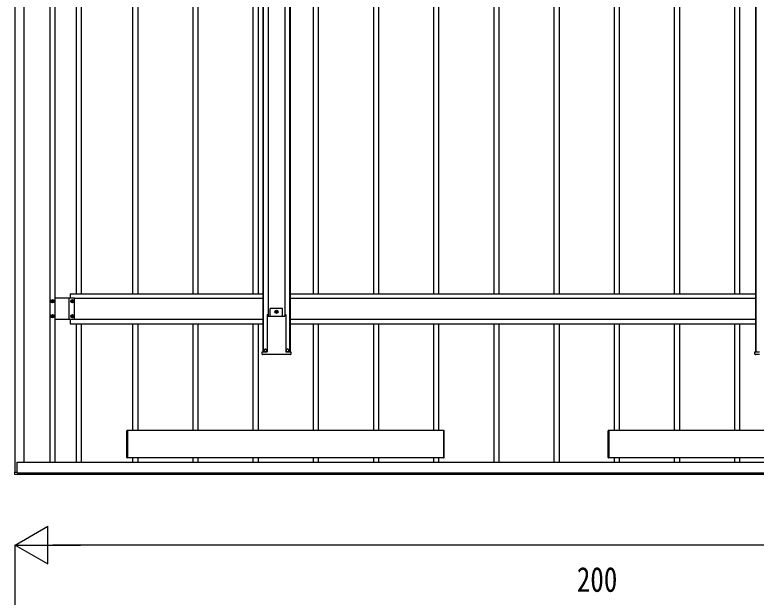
# Model space of a CAD drawing. Units: millimetres, scale not verified. Extents: x -10512 to 10512, y -7425 to 7425.
# Drawn here: x -3514 to -1050, y -1493 to 442 of the extents above; entities that cross this region are included whole.
import ezdxf
from ezdxf.enums import TextEntityAlignment as Align

# ---------------------------------------------------------------- set-up
doc = ezdxf.new("R2010")
doc.units = ezdxf.units.MM
doc.header["$LTSCALE"] = 30
doc.layers.add('0-5_YKK_A1', color=4, linetype='Continuous')
doc.layers.add('0-6_YKK_D', color=6, linetype='Continuous')
doc.styles.add('ＭＳ ゴシック', font='')
doc.styles.get('ＭＳ ゴシック').set_extended_font_data('MS Gothic')

msp = doc.modelspace()

# ---------------------------------------------------------------- linework, layer by layer
at = {"layer": '0-5_YKK_A1'}
for p, q in [((-3512.48, -1077.79), (-3512.48, 2031.24)), ((-3482.48, -1044.49), (-3482.48, 2032.42)), ((-3397.48, 1997.92), (-3397.48, -1044.49)), ((-3381.48, 1997.92), (-3381.48, -1044.49)), ((-2689.48, 2015.61), (-2689.48, -677.51)), ((-2688.28, 2015.61), (-2688.28, -677.51)), ((-2671.98, 2016.49), (-2671.98, -559.34)), ((-2616.98, 2016.49), (-2616.98, -559.34)), ((-2600.68, 2015.61), (-2600.68, -677.51)), ((-2599.48, 2015.61), (-2599.48, -677.51)), ((-1052.48, 2015.61), (-1052.48, -677.51)), ((-1051.28, 2015.61), (-1051.28, -677.51)), ((-3310.48, 1437.93), (-3310.48, -484.49)), ((-3293.48, 1437.93), (-3293.48, -484.49)), ((-3121.48, -484.49), (-3121.48, 1437.93)), ((-3104.48, -484.49), (-3104.48, 1437.93)), ((-2921.48, -484.49), (-2921.48, 1437.93)), ((-2904.48, -484.49), (-2904.48, 1437.93)), ((-2721.48, -484.49), (-2721.48, 1437.93)), ((-2704.48, -484.49), (-2704.48, 1437.93)), ((-2521.48, -484.49), (-2521.48, 1437.93)), ((-2504.48, -484.49), (-2504.48, 1437.93)), ((-2321.48, -484.49), (-2321.48, 1437.93)), ((-2304.48, -484.49), (-2304.48, 1437.93)), ((-2121.48, -484.49), (-2121.48, 1437.93)), ((-2104.48, -484.49), (-2104.48, 1437.93)), ((-1921.48, -484.49), (-1921.48, 1437.93)), ((-1904.48, -484.49), (-1904.48, 1437.93)), ((-1721.48, -484.49), (-1721.48, 1437.93)), ((-1704.48, -484.49), (-1704.48, 1437.93)), ((-1521.48, -484.49), (-1521.48, 1437.93)), ((-1504.48, -484.49), (-1504.48, 1437.93)), ((-1321.48, -484.49), (-1321.48, 1437.93)), ((-1304.48, -484.49), (-1304.48, 1437.93)), ((-1121.48, -484.49), (-1121.48, 1437.93)), ((-1104.48, -484.49), (-1104.48, 1437.93)), ((-3330.48, -484.49), (-3330.48, -498.99)), ((-3330.48, -484.49), (-2689.48, -484.49)), ((-2599.48, -484.49), (-1052.48, -484.49)), ((-3388.96, -508.05), (-3388.96, -507.09)), ((-3315.48, -498.99), (-3381.48, -498.99)), ((-3332.98, -569.99), (-3332.98, -498.99)), ((-3322.96, -508.05), (-3322.96, -507.09)), ((-3315.48, -569.99), (-3315.48, -498.99)), ((-3315.48, -499.49), (-2689.48, -499.49)), ((-2599.48, -499.49), (-1052.48, -499.49)), ((-2623.98, -533.51), (-2664.98, -533.51)), ((-2664.98, -559.34), (-2664.98, -533.51)), ((-2623.98, -559.34), (-2623.98, -533.51)), ((-3388.96, -558.05), (-3388.96, -557.09)), ((-3322.96, -558.05), (-3322.96, -557.09)), ((-2675.73, -554.15), (-2675.73, -677.36)), ((-2675.37, -554.01), (-2675.72, -554.01)), ((-2675.37, -554.01), (-2674.87, -554.01)), ((-2674.87, -554.01), (-2672.83, -554.01)), ((-2672.52, -559.34), (-2672.83, -554.01)), ((-2644, -543.07), (-2644, -542.11)), ((-2616.13, -554.01), (-2614.09, -554.01)), ((-2614.09, -554.01), (-2613.59, -554.01)), ((-2613.59, -554.01), (-2613.24, -554.01)), ((-2613.23, -554.15), (-2613.23, -677.36)), ((-3315.48, -569.99), (-3381.48, -569.99)), ((-3330.48, -569.99), (-3330.48, -584.49)), ((-3330.48, -584.49), (-2689.48, -584.49)), ((-3315.48, -569.49), (-2689.48, -569.49)), ((-3310.48, -584.49), (-3310.48, -1044.49)), ((-3293.48, -584.49), (-3293.48, -1044.49)), ((-3121.48, -939.49), (-3121.48, -584.49)), ((-3104.48, -939.49), (-3104.48, -584.49)), ((-2921.48, -939.49), (-2921.48, -584.49)), ((-2904.48, -939.49), (-2904.48, -584.49)), ((-2721.48, -939.49), (-2721.48, -584.49)), ((-2704.48, -939.49), (-2704.48, -584.49)), ((-2599.48, -569.49), (-1052.48, -569.49)), ((-2599.48, -584.49), (-1052.48, -584.49)), ((-2521.48, -939.49), (-2521.48, -584.49)), ((-2504.48, -939.49), (-2504.48, -584.49)), ((-2321.48, -939.49), (-2321.48, -584.49)), ((-2304.48, -939.49), (-2304.48, -584.49)), ((-2121.48, -939.49), (-2121.48, -584.49)), ((-2104.48, -939.49), (-2104.48, -584.49)), ((-1921.48, -1044.49), (-1921.48, -584.49)), ((-1904.48, -1044.49), (-1904.48, -584.49)), ((-1721.48, -1044.49), (-1721.48, -584.49)), ((-1704.48, -1044.49), (-1704.48, -584.49)), ((-1521.48, -939.49), (-1521.48, -584.49)), ((-1504.48, -939.49), (-1504.48, -584.49)), ((-1321.48, -939.49), (-1321.48, -584.49)), ((-1304.48, -939.49), (-1304.48, -584.49)), ((-1121.48, -939.49), (-1121.48, -584.49)), ((-1104.48, -939.49), (-1104.48, -584.49)), ((-2691.85, -677.51), (-2676.84, -677.51)), ((-2676.31, -687.01), (-2689.89, -687.01)), ((-2685.98, -677.51), (-2685.98, -673.51)), ((-2676.98, -677.51), (-2676.98, -673.51)), ((-2676.84, -677.51), (-2675.84, -677.51)), ((-2674.82, -687.01), (-2676.31, -687.01)), ((-2675.74, -677.51), (-2675.84, -677.51)), ((-2674.44, -687.01), (-2674.82, -687.01)), ((-2614.52, -687.01), (-2674.44, -687.01)), ((-2614.14, -687.01), (-2614.52, -687.01)), ((-2612.65, -687.01), (-2614.14, -687.01)), ((-2613.22, -677.51), (-2613.12, -677.51)), ((-2613.12, -677.51), (-2612.12, -677.51)), ((-2599.07, -687.01), (-2612.65, -687.01)), ((-2612.12, -677.51), (-2597.11, -677.51)), ((-2611.98, -677.51), (-2611.98, -673.51)), ((-2602.98, -677.51), (-2602.98, -673.51)), ((-2597.11, -677.51), (-2596.61, -677.51)), ((-2596.61, -677.51), (-2597.08, -685.13)), ((-1054.85, -677.51), (-1039.84, -677.51)), ((-1039.31, -687.01), (-1052.89, -687.01)), ((-3141.99, -1028.89), (-3141.99, -940.08)), ((-2089.49, -939.49), (-3139.49, -939.49)), ((-2086.99, -1028.89), (-2086.99, -940.08)), ((-1541.99, -1028.89), (-1541.99, -940.08)), ((-489.49, -939.49), (-1539.49, -939.49)), ((-3139.49, -1029.99), (-3141.05, -1029.89)), ((-3139.49, -1028.99), (-3139.49, -1029.99)), ((-3121.48, -1044.49), (-3121.48, -1029.49)), ((-3104.48, -1044.49), (-3104.48, -1029.49)), ((-2921.48, -1044.49), (-2921.48, -1029.49)), ((-2904.48, -1044.49), (-2904.48, -1029.49)), ((-2721.48, -1044.49), (-2721.48, -1029.49)), ((-2704.48, -1044.49), (-2704.48, -1029.49)), ((-2521.48, -1044.49), (-2521.48, -1029.49)), ((-2504.48, -1044.49), (-2504.48, -1029.49)), ((-2321.48, -1044.49), (-2321.48, -1029.49)), ((-2304.48, -1044.49), (-2304.48, -1029.49)), ((-2121.48, -1044.49), (-2121.48, -1029.49)), ((-2104.48, -1044.49), (-2104.48, -1029.49)), ((-2089.49, -1028.99), (-2089.49, -1029.99)), ((-2089.49, -1029.99), (-2087.93, -1029.89)), ((-1539.49, -1029.99), (-1541.05, -1029.89)), ((-1539.49, -1028.99), (-1539.49, -1029.99)), ((-1521.48, -1044.49), (-1521.48, -1029.49)), ((-1504.48, -1044.49), (-1504.48, -1029.49)), ((-1321.48, -1044.49), (-1321.48, -1029.49)), ((-1304.48, -1044.49), (-1304.48, -1029.49)), ((-1121.48, -1044.49), (-1121.48, -1029.49)), ((-1104.48, -1044.49), (-1104.48, -1029.49)), ((-3506.98, -1044.49), (1467.52, -1044.49)), ((-3506.98, -1044.49), (-3506.98, -1079.29)), ((-3513.51, -1077.79), (-3507.8, -1077.79)), ((-3507.8, -1077.79), (-3507.48, -1077.79)), ((-3507.48, -1077.79), (-3507.48, -1078.99)), ((-3507.48, -1077.79), (-3507.48, -1078.99)), ((-3506.98, -1078.99), (-3507.48, -1078.99)), ((-3505.98, -1079.49), (1491.02, -1079.49)), ((-3505.98, -1079.59), (-3505.98, -1085.49)), ((-3505.98, -1085.99), (-3513.51, -1085.53)), ((-3505.98, -1084.49), (1491.02, -1084.49)), ((-3505.98, -1085.49), (-3505.98, -1085.99))]:
    msp.add_line(p, q, dxfattribs=at)
for points in [[(-3389.92, -509.97), (-3390.88, -509.97), (-3390.88, -509.01), (-3389.92, -509.01)], [(-3388.96, -507.09), (-3388, -507.09), (-3388, -508.05)], [(-3388, -510.93), (-3388, -511.89), (-3388.96, -511.89), (-3388.96, -510.93)], [(-3387.04, -509.01), (-3386.08, -509.01), (-3386.08, -509.97), (-3387.04, -509.97)], [(-3323.92, -509.97), (-3324.88, -509.97), (-3324.88, -509.01), (-3323.92, -509.01)], [(-3322.96, -507.09), (-3322, -507.09), (-3322, -508.05)], [(-3322, -510.93), (-3322, -511.89), (-3322.96, -511.89), (-3322.96, -510.93)], [(-3321.04, -509.01), (-3320.08, -509.01), (-3320.08, -509.97), (-3321.04, -509.97)], [(-3389.92, -559.97), (-3390.88, -559.97), (-3390.88, -559.01), (-3389.92, -559.01)], [(-3388.96, -557.09), (-3388, -557.09), (-3388, -558.05)], [(-3388, -560.93), (-3388, -561.89), (-3388.96, -561.89), (-3388.96, -560.93)], [(-3387.04, -559.01), (-3386.08, -559.01), (-3386.08, -559.97), (-3387.04, -559.97)], [(-3323.92, -559.97), (-3324.88, -559.97), (-3324.88, -559.01), (-3323.92, -559.01)], [(-3322.96, -557.09), (-3322, -557.09), (-3322, -558.05)], [(-3322, -560.93), (-3322, -561.89), (-3322.96, -561.89), (-3322.96, -560.93)], [(-3321.04, -559.01), (-3320.08, -559.01), (-3320.08, -559.97), (-3321.04, -559.97)], [(-2672.52, -559.34), (-2616.44, -559.34), (-2616.13, -554.01)], [(-2645.92, -544.03), (-2646.88, -544.03), (-2646.88, -544.99), (-2645.92, -544.99)], [(-2644, -542.11), (-2644.96, -542.11), (-2644.96, -543.07)], [(-2644.96, -545.95), (-2644.96, -546.91), (-2644, -546.91), (-2644, -545.95)], [(-2643.04, -544.99), (-2642.08, -544.99), (-2642.08, -544.03), (-2643.04, -544.03)], [(-2691.88, -685.13), (-2692.35, -677.51), (-2691.85, -677.51)], [(-1054.88, -685.13), (-1055.35, -677.51), (-1054.85, -677.51)], [(-3141.05, -939.08), (-3139.49, -938.99), (-3139.49, -939.99), (-3139.49, -1028.99)], [(-2089.49, -1029.49), (-3139.49, -1029.49), (-3139.49, -939.49)], [(-2087.93, -939.08), (-2089.49, -938.99), (-2089.49, -939.99), (-2089.49, -1028.99)], [(-1541.05, -939.08), (-1539.49, -938.99), (-1539.49, -939.99), (-1539.49, -1028.99)], [(-489.49, -1029.49), (-1539.49, -1029.49), (-1539.49, -939.49)], [(-3513.98, -1085.03), (-3513.98, -1077.79), (-3513.51, -1077.79)], [(-3507.18, -1079.29), (-3505.98, -1079.29), (-3505.98, -1079.59)]]:
    msp.add_lwpolyline(points, dxfattribs=at)
for centre, radius in [((-3388.48, -509.49), 5.3), ((-3322.48, -509.49), 5.3), ((-2644.48, -544.51), 5.3), ((-3388.48, -559.49), 5.3), ((-3322.48, -559.49), 5.3), ((-2681.48, -673.01), 5), ((-2607.48, -673.01), 5)]:
    msp.add_circle(centre, radius, dxfattribs=at)
for centre, radius, start, end in [((-3389.92, -508.05), 0.96, 270, 0), ((-3389.92, -510.93), 0.96, 0, 90), ((-3387.04, -508.05), 0.96, 180, 270), ((-3387.04, -510.93), 0.96, 90, 180), ((-3323.92, -508.05), 0.96, 270, 0), ((-3323.92, -510.93), 0.96, 0, 90), ((-3321.04, -508.05), 0.96, 180, 270), ((-3321.04, -510.93), 0.96, 90, 180), ((-3389.92, -558.05), 0.96, 270, 0), ((-3389.92, -560.93), 0.96, 0, 90), ((-3387.04, -558.05), 0.96, 180, 270), ((-3387.04, -560.93), 0.96, 90, 180), ((-3323.92, -558.05), 0.96, 270, 0), ((-3323.92, -560.93), 0.96, 0, 90), ((-3321.04, -558.05), 0.96, 180, 270), ((-3321.04, -560.93), 0.96, 90, 180), ((-2645.92, -543.07), 0.96, 270, 0), ((-2645.92, -545.95), 0.96, 0, 90), ((-2643.04, -543.07), 0.96, 180, 270), ((-2643.04, -545.95), 0.96, 90, 180), ((-2689.89, -685.01), 2, 183.5, 270), ((-2681.48, -673.51), 4.5, 90, 180), ((-2681.48, -673.51), 4.5, 0, 90), ((-2607.48, -673.51), 4.5, 90, 180), ((-2607.48, -673.51), 4.5, 0, 90), ((-2599.07, -685.01), 2, 270, 356.5), ((-1052.89, -685.01), 2, 183.5, 270), ((-3140.99, -940.08), 1, 93.5, 180), ((-2087.99, -940.08), 1, 0, 86.5), ((-1540.99, -940.08), 1, 93.5, 180), ((-3140.99, -1028.89), 1, 180, 266.5), ((-2087.99, -1028.89), 1, 273.5, 0), ((-1540.99, -1028.89), 1, 180, 266.5), ((-3507.18, -1078.99), 0.3, 180, 270), ((-3513.48, -1085.03), 0.5, 180, 266.5)]:
    msp.add_arc(centre, radius, start, end, dxfattribs=at)
for centre, major_axis, start_param, end_param in [((-2675.69, -554.51), (0.031, -0.5), 3.1377656, 3.9231638), ((-2613.27, -554.51), (-0.031, -0.5), 2.3600215, 3.1454197), ((-2675.77, -677.01), (0.031, -0.5), 6.2793582, 7.0647564), ((-2613.19, -677.01), (-0.031, -0.5), 5.5016142, 6.2870124)]:
    msp.add_ellipse(centre, major_axis=major_axis, ratio=0.061627, start_param=start_param, end_param=end_param, dxfattribs=at)
at = {"layer": '0-6_YKK_D'}
for p, q in [((-3512.42, -1319.81), (-3404.16, -1257.31)), ((-3404.16, -1382.31), (-3404.16, -1257.31)), ((-3512.42, -1732.91), (-3512.42, -1318.81)), ((-3512.42, -1319.81), (-3404.16, -1382.31)), ((-3512.42, -1319.81), (-3295.91, -1319.81)), ((1372.58, -1319.81), (-3387.42, -1319.81))]:
    msp.add_line(p, q, dxfattribs=at)

# ---------------------------------------------------------------- texts
at = {"layer": '0-6_YKK_D', "style": 'ＭＳ ゴシック', "width": 0.8}
msp.add_text('200', height=82.48, dxfattribs=at).set_placement((-1646.42, -1499.81), align=Align.BOTTOM_LEFT)

doc.saveas('drawing.dxf')
